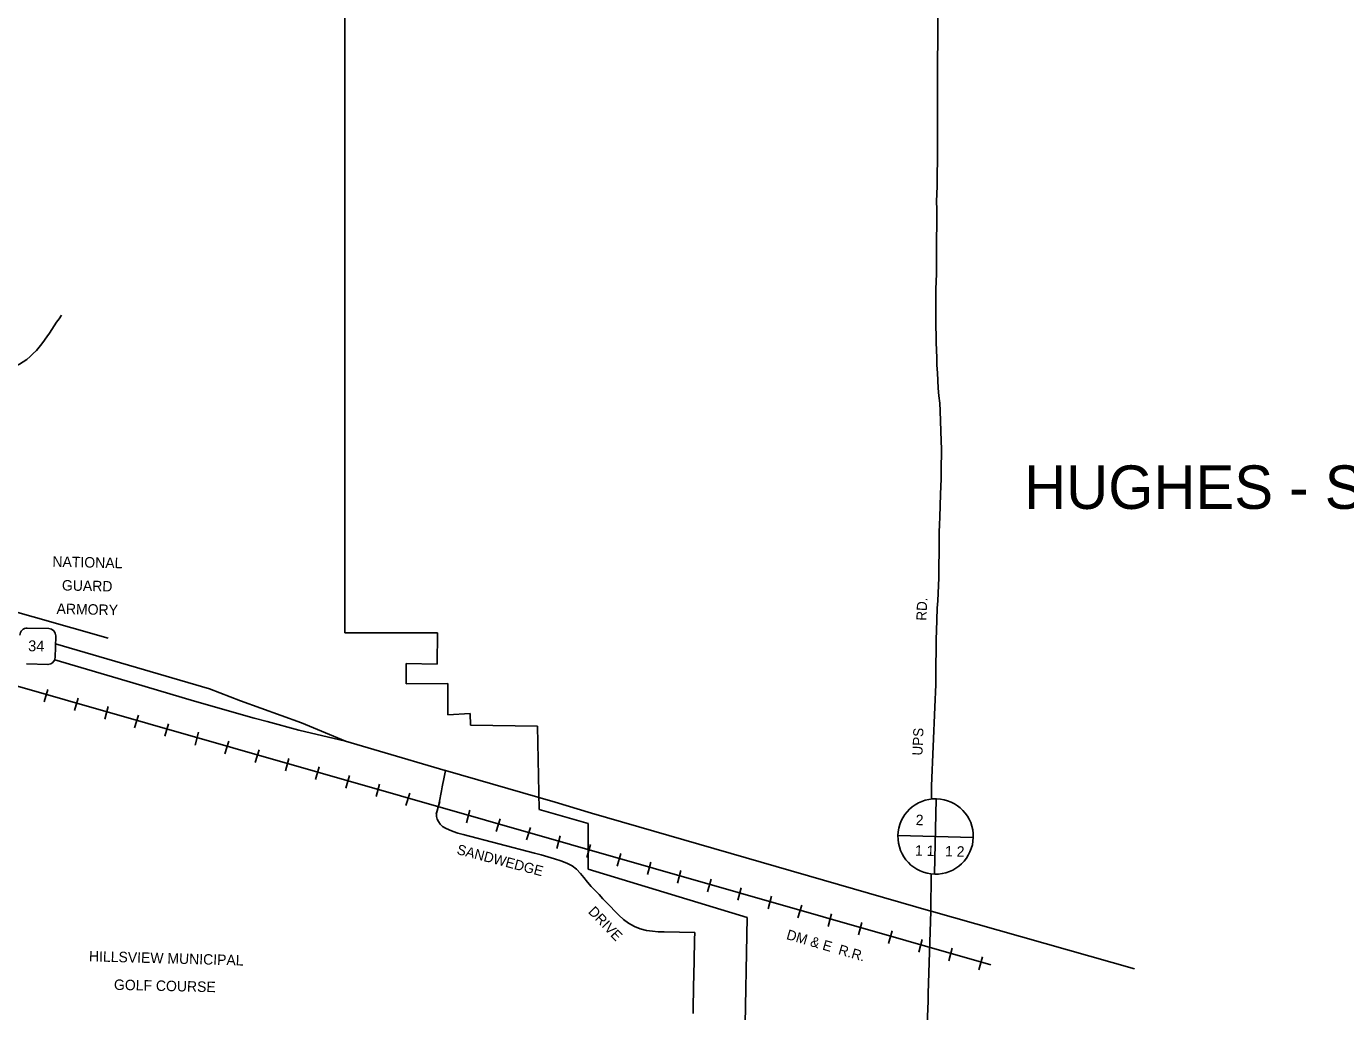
# Model space of a CAD drawing. Extents: x 1273685 to 1311991, y 16109961 to 16132859.
# Drawn here: x 1299042 to 1305101, y 16114361 to 16118888 of the extents above; entities that cross this region are included whole.
import ezdxf

# ---------------------------------------------------------------- set-up
doc = ezdxf.new("R2010")
doc.units = 0
for name, color, linetype in [('L10', 7, 'Continuous'), ('L11', 7, 'Continuous'), ('L2', 7, 'Continuous'), ('L3', 7, 'Continuous'), ('L48', 7, 'Continuous'), ('L5', 7, 'Continuous'), ('L52', 7, 'Continuous'), ('L8', 7, 'Continuous'), ('L9', 7, 'Continuous')]:
    doc.layers.add(name, color=color, linetype=linetype)

msp = doc.modelspace()

# ---------------------------------------------------------------- linework, layer by layer
at = {"layer": 'L11'}
for p, q in [((1299123.9, 16115783.6), (1299141.3, 16115841.3)), ((1299123.9, 16115783.6), (1299141.3, 16115841.3)), ((1299123.9, 16115783.6), (1299141.3, 16115841.3)), ((1299123.9, 16115783.6), (1299141.3, 16115841.3)), ((1299123.9, 16115783.6), (1299141.3, 16115841.3)), ((1299123.9, 16115783.6), (1299141.3, 16115841.3)), ((1299123.9, 16115783.6), (1299141.3, 16115841.3)), ((1299263, 16115744.2), (1299280.4, 16115801.9)), ((1299263, 16115744.2), (1299280.4, 16115801.9)), ((1299263, 16115744.2), (1299280.4, 16115801.9)), ((1299263, 16115744.2), (1299280.4, 16115801.9)), ((1299263, 16115744.2), (1299280.4, 16115801.9)), ((1299263, 16115744.2), (1299280.4, 16115801.9)), ((1299263, 16115744.2), (1299280.4, 16115801.9)), ((1299402.2, 16115704.8), (1299417.6, 16115762.6)), ((1299402.2, 16115704.8), (1299417.6, 16115762.6)), ((1299402.2, 16115704.8), (1299417.6, 16115762.6)), ((1299402.2, 16115704.8), (1299417.6, 16115762.6)), ((1299402.2, 16115704.8), (1299417.6, 16115762.6)), ((1299402.2, 16115704.8), (1299417.6, 16115762.6)), ((1299402.2, 16115704.8), (1299417.6, 16115762.6)), ((1299539.3, 16115665.5), (1299556.7, 16115723.2)), ((1299539.3, 16115665.5), (1299556.7, 16115723.2)), ((1299539.3, 16115665.5), (1299556.7, 16115723.2)), ((1299539.3, 16115665.5), (1299556.7, 16115723.2)), ((1299539.3, 16115665.5), (1299556.7, 16115723.2)), ((1299539.3, 16115665.5), (1299556.7, 16115723.2)), ((1299539.3, 16115665.5), (1299556.7, 16115723.2)), ((1299678.4, 16115626.2), (1299695.8, 16115683.9)), ((1299678.4, 16115626.2), (1299695.8, 16115683.9)), ((1299678.4, 16115626.2), (1299695.8, 16115683.9)), ((1299678.4, 16115626.2), (1299695.8, 16115683.9)), ((1299678.4, 16115626.2), (1299695.8, 16115683.9)), ((1299678.4, 16115626.2), (1299695.8, 16115683.9)), ((1299678.4, 16115626.2), (1299695.8, 16115683.9)), ((1299817.5, 16115584.8), (1299833, 16115644.6)), ((1299817.5, 16115584.8), (1299833, 16115644.6)), ((1299817.5, 16115584.8), (1299833, 16115644.6)), ((1299817.5, 16115584.8), (1299833, 16115644.6)), ((1299817.5, 16115584.8), (1299833, 16115644.6)), ((1299817.5, 16115584.8), (1299833, 16115644.6)), ((1299817.5, 16115584.8), (1299833, 16115644.6)), ((1299954.6, 16115545.5), (1299972, 16115603.2)), ((1299954.6, 16115545.5), (1299972, 16115603.2)), ((1299954.6, 16115545.5), (1299972, 16115603.2)), ((1299954.6, 16115545.5), (1299972, 16115603.2)), ((1299954.6, 16115545.5), (1299972, 16115603.2)), ((1299954.6, 16115545.5), (1299972, 16115603.2)), ((1299954.6, 16115545.5), (1299972, 16115603.2)), ((1300093.8, 16115506.1), (1300111.2, 16115563.8)), ((1300093.8, 16115506.1), (1300111.2, 16115563.8)), ((1300093.8, 16115506.1), (1300111.2, 16115563.8)), ((1300093.8, 16115506.1), (1300111.2, 16115563.8)), ((1300093.8, 16115506.1), (1300111.2, 16115563.8)), ((1300093.8, 16115506.1), (1300111.2, 16115563.8)), ((1300093.8, 16115506.1), (1300111.2, 16115563.8)), ((1300232.9, 16115466.7), (1300248.3, 16115524.5)), ((1300232.9, 16115466.7), (1300248.3, 16115524.5)), ((1300232.9, 16115466.7), (1300248.3, 16115524.5)), ((1300232.9, 16115466.7), (1300248.3, 16115524.5)), ((1300232.9, 16115466.7), (1300248.3, 16115524.5)), ((1300232.9, 16115466.7), (1300248.3, 16115524.5)), ((1300232.9, 16115466.7), (1300248.3, 16115524.5)), ((1300370, 16115427.4), (1300387.4, 16115485.1)), ((1300370, 16115427.4), (1300387.4, 16115485.1)), ((1300370, 16115427.4), (1300387.4, 16115485.1)), ((1300370, 16115427.4), (1300387.4, 16115485.1)), ((1300370, 16115427.4), (1300387.4, 16115485.1)), ((1300370, 16115427.4), (1300387.4, 16115485.1)), ((1300370, 16115427.4), (1300387.4, 16115485.1)), ((1300509.2, 16115388.1), (1300526.5, 16115445.8)), ((1300509.2, 16115388.1), (1300526.5, 16115445.8)), ((1300509.2, 16115388.1), (1300526.5, 16115445.8)), ((1300509.2, 16115388.1), (1300526.5, 16115445.8)), ((1300509.2, 16115388.1), (1300526.5, 16115445.8)), ((1300509.2, 16115388.1), (1300526.5, 16115445.8)), ((1300509.2, 16115388.1), (1300526.5, 16115445.8)), ((1300648.3, 16115348.7), (1300663.7, 16115406.4)), ((1300648.3, 16115348.7), (1300663.7, 16115406.4)), ((1300648.3, 16115348.7), (1300663.7, 16115406.4)), ((1300648.3, 16115348.7), (1300663.7, 16115406.4)), ((1300648.3, 16115348.7), (1300663.7, 16115406.4)), ((1300648.3, 16115348.7), (1300663.7, 16115406.4)), ((1300648.3, 16115348.7), (1300663.7, 16115406.4)), ((1300785.3, 16115307.4), (1300802.8, 16115365.1)), ((1300785.3, 16115307.4), (1300802.8, 16115365.1)), ((1300785.3, 16115307.4), (1300802.8, 16115365.1)), ((1300785.3, 16115307.4), (1300802.8, 16115365.1)), ((1300785.3, 16115307.4), (1300802.8, 16115365.1)), ((1300785.3, 16115307.4), (1300802.8, 16115365.1)), ((1300785.3, 16115307.4), (1300802.8, 16115365.1)), ((1300924.5, 16115268), (1300941.9, 16115325.7)), ((1300924.5, 16115268), (1300941.9, 16115325.7)), ((1300924.5, 16115268), (1300941.9, 16115325.7)), ((1300924.5, 16115268), (1300941.9, 16115325.7)), ((1300924.5, 16115268), (1300941.9, 16115325.7)), ((1300924.5, 16115268), (1300941.9, 16115325.7)), ((1300924.5, 16115268), (1300941.9, 16115325.7)), ((1301063.6, 16115228.6), (1301079, 16115286.4)), ((1301063.6, 16115228.6), (1301079, 16115286.4)), ((1301063.6, 16115228.6), (1301079, 16115286.4)), ((1301063.6, 16115228.6), (1301079, 16115286.4)), ((1301063.6, 16115228.6), (1301079, 16115286.4)), ((1301063.6, 16115228.6), (1301079, 16115286.4)), ((1301063.6, 16115228.6), (1301079, 16115286.4)), ((1301200.7, 16115189.3), (1301218.1, 16115247)), ((1301200.7, 16115189.3), (1301218.1, 16115247)), ((1301200.7, 16115189.3), (1301218.1, 16115247)), ((1301200.7, 16115189.3), (1301218.1, 16115247)), ((1301200.7, 16115189.3), (1301218.1, 16115247)), ((1301200.7, 16115189.3), (1301218.1, 16115247)), ((1301200.7, 16115189.3), (1301218.1, 16115247)), ((1301339.8, 16115149.9), (1301357.2, 16115207.7)), ((1301339.8, 16115149.9), (1301357.2, 16115207.7)), ((1301339.8, 16115149.9), (1301357.2, 16115207.7)), ((1301339.8, 16115149.9), (1301357.2, 16115207.7)), ((1301339.8, 16115149.9), (1301357.2, 16115207.7)), ((1301339.8, 16115149.9), (1301357.2, 16115207.7)), ((1301339.8, 16115149.9), (1301357.2, 16115207.7)), ((1301479, 16115110.6), (1301494.4, 16115168.3)), ((1301479, 16115110.6), (1301494.4, 16115168.3)), ((1301479, 16115110.6), (1301494.4, 16115168.3)), ((1301479, 16115110.6), (1301494.4, 16115168.3)), ((1301479, 16115110.6), (1301494.4, 16115168.3)), ((1301479, 16115110.6), (1301494.4, 16115168.3)), ((1301479, 16115110.6), (1301494.4, 16115168.3)), ((1301616.1, 16115069.3), (1301633.5, 16115129)), ((1301616.1, 16115069.3), (1301633.5, 16115129)), ((1301616.1, 16115069.3), (1301633.5, 16115129)), ((1301616.1, 16115069.3), (1301633.5, 16115129)), ((1301616.1, 16115069.3), (1301633.5, 16115129)), ((1301616.1, 16115069.3), (1301633.5, 16115129)), ((1301616.1, 16115069.3), (1301633.5, 16115129)), ((1301755.2, 16115029.9), (1301772.6, 16115087.6)), ((1301755.2, 16115029.9), (1301772.6, 16115087.6)), ((1301755.2, 16115029.9), (1301772.6, 16115087.6)), ((1301755.2, 16115029.9), (1301772.6, 16115087.6)), ((1301755.2, 16115029.9), (1301772.6, 16115087.6)), ((1301755.2, 16115029.9), (1301772.6, 16115087.6)), ((1301755.2, 16115029.9), (1301772.6, 16115087.6)), ((1301894.3, 16114990.5), (1301909.7, 16115048.3)), ((1301894.3, 16114990.5), (1301909.7, 16115048.3)), ((1301894.3, 16114990.5), (1301909.7, 16115048.3)), ((1301894.3, 16114990.5), (1301909.7, 16115048.3)), ((1301894.3, 16114990.5), (1301909.7, 16115048.3)), ((1301894.3, 16114990.5), (1301909.7, 16115048.3)), ((1301894.3, 16114990.5), (1301909.7, 16115048.3)), ((1302033.4, 16114951.2), (1302048.8, 16115008.9)), ((1302033.4, 16114951.2), (1302048.8, 16115008.9)), ((1302033.4, 16114951.2), (1302048.8, 16115008.9)), ((1302033.4, 16114951.2), (1302048.8, 16115008.9)), ((1302033.4, 16114951.2), (1302048.8, 16115008.9)), ((1302033.4, 16114951.2), (1302048.8, 16115008.9)), ((1302033.4, 16114951.2), (1302048.8, 16115008.9)), ((1302170.6, 16114911.8), (1302187.9, 16114969.5)), ((1302170.6, 16114911.8), (1302187.9, 16114969.5)), ((1302170.6, 16114911.8), (1302187.9, 16114969.5)), ((1302170.6, 16114911.8), (1302187.9, 16114969.5)), ((1302170.6, 16114911.8), (1302187.9, 16114969.5)), ((1302170.6, 16114911.8), (1302187.9, 16114969.5)), ((1302170.6, 16114911.8), (1302187.9, 16114969.5)), ((1302309.7, 16114872.5), (1302325.1, 16114930.2)), ((1302309.7, 16114872.5), (1302325.1, 16114930.2)), ((1302309.7, 16114872.5), (1302325.1, 16114930.2)), ((1302309.7, 16114872.5), (1302325.1, 16114930.2)), ((1302309.7, 16114872.5), (1302325.1, 16114930.2)), ((1302309.7, 16114872.5), (1302325.1, 16114930.2)), ((1302309.7, 16114872.5), (1302325.1, 16114930.2)), ((1302448.8, 16114833.1), (1302464.2, 16114890.9)), ((1302448.8, 16114833.1), (1302464.2, 16114890.9)), ((1302448.8, 16114833.1), (1302464.2, 16114890.9)), ((1302448.8, 16114833.1), (1302464.2, 16114890.9)), ((1302448.8, 16114833.1), (1302464.2, 16114890.9)), ((1302448.8, 16114833.1), (1302464.2, 16114890.9)), ((1302448.8, 16114833.1), (1302464.2, 16114890.9)), ((1302585.9, 16114791.8), (1302603.3, 16114849.5)), ((1302585.9, 16114791.8), (1302603.3, 16114849.5)), ((1302585.9, 16114791.8), (1302603.3, 16114849.5)), ((1302585.9, 16114791.8), (1302603.3, 16114849.5)), ((1302585.9, 16114791.8), (1302603.3, 16114849.5)), ((1302585.9, 16114791.8), (1302603.3, 16114849.5)), ((1302585.9, 16114791.8), (1302603.3, 16114849.5)), ((1302725, 16114752.4), (1302740.4, 16114810.2)), ((1302725, 16114752.4), (1302740.4, 16114810.2)), ((1302725, 16114752.4), (1302740.4, 16114810.2)), ((1302725, 16114752.4), (1302740.4, 16114810.2)), ((1302725, 16114752.4), (1302740.4, 16114810.2)), ((1302725, 16114752.4), (1302740.4, 16114810.2)), ((1302725, 16114752.4), (1302740.4, 16114810.2)), ((1302864.1, 16114713.1), (1302879.5, 16114770.8)), ((1302864.1, 16114713.1), (1302879.5, 16114770.8)), ((1302864.1, 16114713.1), (1302879.5, 16114770.8)), ((1302864.1, 16114713.1), (1302879.5, 16114770.8)), ((1302864.1, 16114713.1), (1302879.5, 16114770.8)), ((1302864.1, 16114713.1), (1302879.5, 16114770.8)), ((1302864.1, 16114713.1), (1302879.5, 16114770.8)), ((1303001.3, 16114673.7), (1303018.7, 16114731.5)), ((1303001.3, 16114673.7), (1303018.7, 16114731.5)), ((1303001.3, 16114673.7), (1303018.7, 16114731.5)), ((1303001.3, 16114673.7), (1303018.7, 16114731.5)), ((1303001.3, 16114673.7), (1303018.7, 16114731.5)), ((1303001.3, 16114673.7), (1303018.7, 16114731.5)), ((1303001.3, 16114673.7), (1303018.7, 16114731.5)), ((1303140.4, 16114634.4), (1303155.8, 16114692.1)), ((1303140.4, 16114634.4), (1303155.8, 16114692.1)), ((1303140.4, 16114634.4), (1303155.8, 16114692.1)), ((1303140.4, 16114634.4), (1303155.8, 16114692.1)), ((1303140.4, 16114634.4), (1303155.8, 16114692.1)), ((1303140.4, 16114634.4), (1303155.8, 16114692.1)), ((1303140.4, 16114634.4), (1303155.8, 16114692.1)), ((1303279.5, 16114595), (1303294.9, 16114652.8)), ((1303279.5, 16114595), (1303294.9, 16114652.8)), ((1303279.5, 16114595), (1303294.9, 16114652.8)), ((1303279.5, 16114595), (1303294.9, 16114652.8)), ((1303279.5, 16114595), (1303294.9, 16114652.8)), ((1303279.5, 16114595), (1303294.9, 16114652.8)), ((1303279.5, 16114595), (1303294.9, 16114652.8)), ((1303416.6, 16114553.7), (1303434, 16114613.4)), ((1303416.6, 16114553.7), (1303434, 16114613.4)), ((1303416.6, 16114553.7), (1303434, 16114613.4)), ((1303416.6, 16114553.7), (1303434, 16114613.4)), ((1303416.6, 16114553.7), (1303434, 16114613.4)), ((1303416.6, 16114553.7), (1303434, 16114613.4)), ((1303416.6, 16114553.7), (1303434, 16114613.4))]:
    msp.add_line(p, q, dxfattribs=at)
msp.add_lwpolyline([(1282905.6, 16123117.9), (1283281.9, 16123207.2), (1283434.5, 16123227.6), (1283687.8, 16123193.6), (1283908.4, 16123128.2), (1284065.3, 16122998.3), (1287293.7, 16120198.1), (1287662.6, 16119894.7), (1288333.3, 16119409.9), (1289034.5, 16118942.3), (1289407.7, 16118737.1), (1289916.4, 16118502.6), (1290314.8, 16118342.8), (1303471.2, 16114576.4)], dxfattribs=at)
at = {"layer": 'L2'}
for p, q in [((1300505.7, 16123007.1), (1300505.7, 16116102.1)), ((1300930.3, 16116101), (1300505.7, 16116102.1)), ((1300929.1, 16115958), (1300930.3, 16116101)), ((1300786.3, 16115866.8), (1300786.1, 16115959.8)), ((1300786.1, 16115959.8), (1300929.1, 16115958)), ((1300977.3, 16115868.5), (1300786.3, 16115866.8)), ((1300977.3, 16115724.5), (1300977.3, 16115868.5)), ((1301081.1, 16115730.9), (1300977.3, 16115724.5)), ((1301081.4, 16115676.9), (1301081.1, 16115730.9)), ((1301390.4, 16115672.7), (1301081.4, 16115676.9)), ((1301397.8, 16115289.4), (1301390.4, 16115672.7)), ((1301397.8, 16115289.4), (1301622.2, 16115224.9)), ((1301622.2, 16115224.9), (1301622.8, 16115014.9)), ((1301622.8, 16115014.9), (1302352.9, 16114793.4)), ((1302352.9, 16114793.4), (1302306.5, 16112440.8))]:
    msp.add_line(p, q, dxfattribs=at)
at = {"layer": 'L3'}
for p, q in [((1298722.8, 16116274.8), (1299418.5, 16116076.8)), ((1300305.4, 16115687.8), (1300508.1, 16115604.3)), ((1300294.2, 16115654.7), (1300508.1, 16115604.3)), ((1300508.1, 16115604.3), (1300664.2, 16115558.1))]:
    msp.add_line(p, q, dxfattribs=at)
for points in [[(1299203, 16117560.3), (1299192.5, 16117544.8), (1299181.3, 16117528.3), (1299170.3, 16117511.7), (1299159.1, 16117495.1), (1299147.9, 16117478.6), (1299136.7, 16117462), (1299129.3, 16117451.1), (1299125.5, 16117445.5), (1299114.1, 16117429), (1299101.7, 16117413.3), (1299088.3, 16117398.5), (1299074, 16117384.5), (1299059.2, 16117371), (1299044.2, 16117357.9), (1299027.9, 16117346.2), (1299010.8, 16117335.9), (1298992.8, 16117327.2), (1298974, 16117320.3), (1298954.5, 16117315.6), (1298934.8, 16117312.4)], [(1299176.4, 16116050.9), (1299884.2, 16115843.9), (1300025.3, 16115789.1), (1300305.4, 16115687.8)], [(1299172.5, 16115977.2), (1299531.6, 16115871.3), (1299815.3, 16115786.7), (1300088.6, 16115709.4), (1300149, 16115694.6), (1300294.2, 16115654.7)], [(1300664.2, 16115558.1), (1300966.2, 16115469.5), (1300966.7, 16115469.3), (1301471.3, 16115323), (1301637.9, 16115273)], [(1302111.8, 16114724.6), (1301971.7, 16114727.9), (1301944.7, 16114728.2), (1301917.7, 16114729.9), (1301889.7, 16114733.7), (1301862, 16114740.9), (1301834.6, 16114751.5), (1301808.5, 16114766.8), (1301785.2, 16114785), (1301763.2, 16114804.2), (1301743.7, 16114824.6), (1301724.7, 16114843.7), (1301707.1, 16114861.6), (1301690.1, 16114879.7), (1301673.2, 16114898.7), (1301655.2, 16114917.3), (1301636.7, 16114936.2), (1301619.4, 16114956.4), (1301602.4, 16114976.9), (1301586.8, 16114995.9), (1301569.4, 16115014.9), (1301548.7, 16115031), (1301524.5, 16115043.8), (1301497.4, 16115053.9), (1301467.9, 16115063.7), (1301437.3, 16115072.9), (1301406.6, 16115081.1), (1301375.5, 16115088.9), (1301048, 16115174.9), (1301024.5, 16115180.9), (1301002.9, 16115187.9), (1300983.7, 16115195.6), (1300967.4, 16115203.8), (1300954.1, 16115212.3), (1300943.3, 16115222.4), (1300935.4, 16115234.1), (1300929.8, 16115245.5), (1300926.7, 16115257.4), (1300926.5, 16115266.1), (1300928.1, 16115278.4), (1300930.9, 16115288), (1300931, 16115289), (1300932.1, 16115296.8), (1300934.6, 16115307), (1300937.8, 16115320.7), (1300948.4, 16115375.9), (1300952.1, 16115393.5), (1300954.9, 16115409.2), (1300957.6, 16115422.3), (1300966.7, 16115469.3)], [(1301637.9, 16115273), (1303197, 16114822), (1303197.4, 16114821.9), (1304131, 16114557.1)], [(1302104.1, 16114353), (1302104.5, 16114373), (1302104.9, 16114393), (1302105.4, 16114413), (1302105.7, 16114433), (1302106.1, 16114453), (1302106.6, 16114473), (1302106.9, 16114492.9), (1302107.4, 16114512.9), (1302107.8, 16114532.9), (1302108.2, 16114552.9), (1302108.7, 16114572.9), (1302109, 16114592.9), (1302109.4, 16114612.9), (1302109.9, 16114632.9), (1302110.3, 16114652.8), (1302110.6, 16114672.8), (1302111.1, 16114692.8), (1302111.8, 16114724.6)]]:
    msp.add_lwpolyline(points, dxfattribs=at)
at = {"layer": 'L5'}
for points in [[(1303200, 16115398.2), (1303214.5, 16115759.5), (1303216.2, 16115794.4), (1303217.6, 16115829.4), (1303218.9, 16115864.3), (1303219.1, 16115899.3), (1303219.9, 16115934.3), (1303219.5, 16115969.3), (1303220.1, 16116004.2), (1303221, 16116039.2), (1303221.2, 16116074.2), (1303222, 16116109.2), (1303226, 16116214.1), (1303227.8, 16116249), (1303229.9, 16116283.9), (1303232.2, 16116318.8), (1303233.1, 16116353.8), (1303232.9, 16116388.7), (1303233.3, 16116423.7), (1303235, 16116458.6), (1303235, 16116493.6), (1303234.5, 16116528.6), (1303235.3, 16116563.6), (1303236.4, 16116598.5), (1303237.9, 16116633.5), (1303241.4, 16116738.3), (1303242.3, 16116773.3), (1303243.1, 16116808.3), (1303243.8, 16116843.2), (1303244.2, 16116878.2), (1303245.1, 16116913.1), (1303245.4, 16116947.2), (1303243.7, 16116981.6), (1303238.6, 16117121.3), (1303236.9, 16117156.2), (1303233.3, 16117191), (1303230.2, 16117225.9), (1303228.5, 16117260.8), (1303226.2, 16117295.7), (1303224.2, 16117330.7), (1303224.3, 16117365.6), (1303222.7, 16117400.6), (1303221.1, 16117435.5), (1303220.6, 16117470.5), (1303219.6, 16117505.5), (1303219, 16117540.5), (1303219.5, 16117680.3), (1303220.9, 16117715.3), (1303222.2, 16117750.3), (1303221.9, 16117785.3), (1303221.9, 16117820.2), (1303222.4, 16117855.2), (1303222, 16117890.2), (1303222.7, 16117925.2), (1303223.1, 16117960.2), (1303223.6, 16117995), (1303223.7, 16118013.6), (1303223.1, 16118048.5), (1303222.8, 16118083.5), (1303223.2, 16118118.4), (1303224.6, 16118153.3), (1303224.7, 16118188.2), (1303225.1, 16118223.1), (1303226.2, 16118258.1), (1303226.4, 16118293.1), (1303226.6, 16118328.1), (1303227, 16118363.1), (1303226.8, 16118398), (1303227.1, 16118433), (1303228.4, 16119121.8)], [(1303199.7, 16115338), (1303200, 16115398.2)], [(1303197, 16114822), (1303197.8, 16114993.6)], [(1303166.9, 16113915.5), (1303172.9, 16114093.9), (1303174, 16114128.9), (1303175.2, 16114163.8), (1303176.4, 16114198.8), (1303177.6, 16114233.8), (1303178.6, 16114268.8), (1303179.8, 16114303.7), (1303181, 16114338.7), (1303182.1, 16114373.7), (1303183.3, 16114408.6), (1303184.5, 16114443.6), (1303197, 16114822)]]:
    msp.add_lwpolyline(points, dxfattribs=at)
at = {"layer": 'L8'}
for p, q in [((1303213.2, 16114993.5), (1303221.2, 16115337.9)), ((1303045, 16115169.7), (1303391.4, 16115161.7))]:
    msp.add_line(p, q, dxfattribs=at)
msp.add_ellipse((1303218.2, 16115165.7), major_axis=(-4.1, -173.3), ratio=0.998372, dxfattribs=at)
at = {"layer": 'L9'}
for p, q in [((1299145.8, 16116121.2), (1299046.4, 16116123.5)), ((1299175, 16115988.8), (1299177.2, 16116086.8)), ((1299042.5, 16115958.2), (1299142, 16115955.9))]:
    msp.add_line(p, q, dxfattribs=at)
for centre, start, end in [((1299045.4, 16116090.3), 88.67867, 178.67867), ((1299144.2, 16116088), 358.67867, 88.67867), ((1299141.9, 16115989.3), 268.67867, 358.67867)]:
    msp.add_arc(centre, 32.9, start, end, dxfattribs=at)

# ---------------------------------------------------------------- texts
at = {"layer": 'L10'}
for s, height, rotation, p in [('NATIONAL', 48.06, 358.67959, (1299161.6, 16116405.3)), ('GUARD', 48.06, 358.67959, (1299205.2, 16116296.2)), ('ARMORY', 48.06, 358.67959, (1299180.7, 16116188.6)), ('HILLSVIEW MUNICIPAL', 48.011, 358.40958, (1299329.4, 16114592.2)), ('GOLF COURSE', 48.011, 358.64607, (1299444.3, 16114461.2))]:
    msp.add_text(s, height=height, rotation=rotation, dxfattribs=at).set_placement(p)
at = {"layer": 'L11'}
msp.add_text('DM & E  R.R. ', height=46.439, rotation=343.80321, dxfattribs=at).set_placement((1302529.5, 16114694.9))
msp.add_text('DM & E  R.R. ', height=46.439, rotation=343.80321, dxfattribs=at).set_placement((1302529.5, 16114694.9))
msp.add_text('DM & E  R.R. ', height=46.439, rotation=343.80321, dxfattribs=at).set_placement((1302529.5, 16114694.9))
msp.add_text('DM & E  R.R. ', height=46.439, rotation=343.80321, dxfattribs=at).set_placement((1302529.5, 16114694.9))
msp.add_text('DM & E  R.R. ', height=46.439, rotation=343.80321, dxfattribs=at).set_placement((1302529.5, 16114694.9))
msp.add_text('DM & E  R.R. ', height=46.439, rotation=343.80321, dxfattribs=at).set_placement((1302529.5, 16114694.9))
msp.add_text('DM & E  R.R. ', height=46.439, rotation=343.80321, dxfattribs=at).set_placement((1302529.5, 16114694.9))
at = {"layer": 'L3'}
msp.add_text('34', height=49.94, rotation=358.64601, dxfattribs=at).set_placement((1299050.2, 16116017.1))
at = {"layer": 'L48'}
for s, rotation, p in [('RD.', 87.7995, (1303175.8, 16116156.4)), ('UPS', 87.69869, (1303157.5, 16115536.7)), ('SANDWEDGE', 345.29028, (1301016.2, 16115085.7)), ('DRIVE', 313.74932, (1301619.7, 16114817.8))]:
    msp.add_text(s, height=46.31, rotation=rotation, dxfattribs=at).set_placement(p)
at = {"layer": 'L52'}
msp.add_text('HUGHES - STANLEY COUNTIES    SOUTH DAKOTA', height=199.774, rotation=0.02098, dxfattribs=at).set_placement((1303625.2, 16116670.5))
at = {"layer": 'L8'}
for s, height, p in [('2', 48, (1303126.4, 16115218)), ('1 1', 48.01, (1303123.1, 16115077.8)), ('1 2', 48.01, (1303261.1, 16115074.5))]:
    msp.add_text(s, height=height, rotation=358.64604, dxfattribs=at).set_placement(p)

doc.saveas('drawing.dxf')
